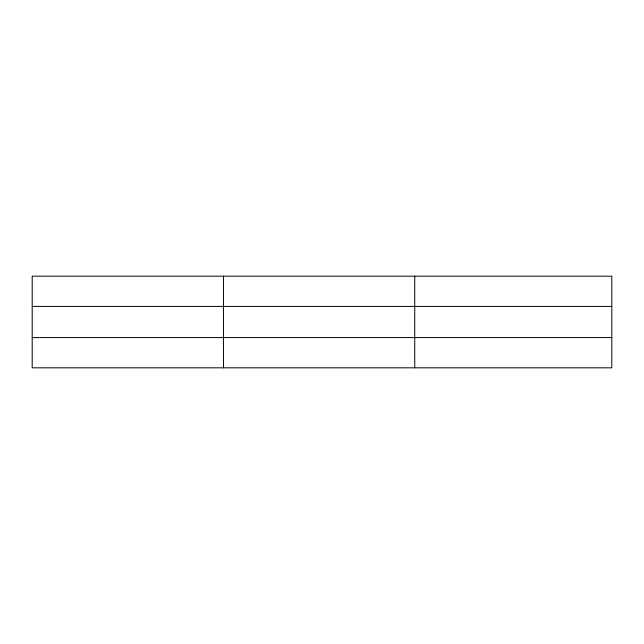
<?xml version="1.0" encoding="UTF-8"?>
<svg xmlns="http://www.w3.org/2000/svg" width="644" height="644" viewBox="0 0 644 644"><rect width="100%" height="100%" fill="white"/><g stroke="black" fill="none" stroke-linecap="round" stroke-linejoin="round"><path stroke-width="0.97" d="M223.468 276.179L223.468 367.821M414.736 276.179L414.736 367.821M611.8 306.423L611.8 276.179L32.2 276.179L32.2 367.821L611.8 367.821L611.8 306.423L32.2 306.423M32.2 337.577L611.8 337.577"/></g></svg>
